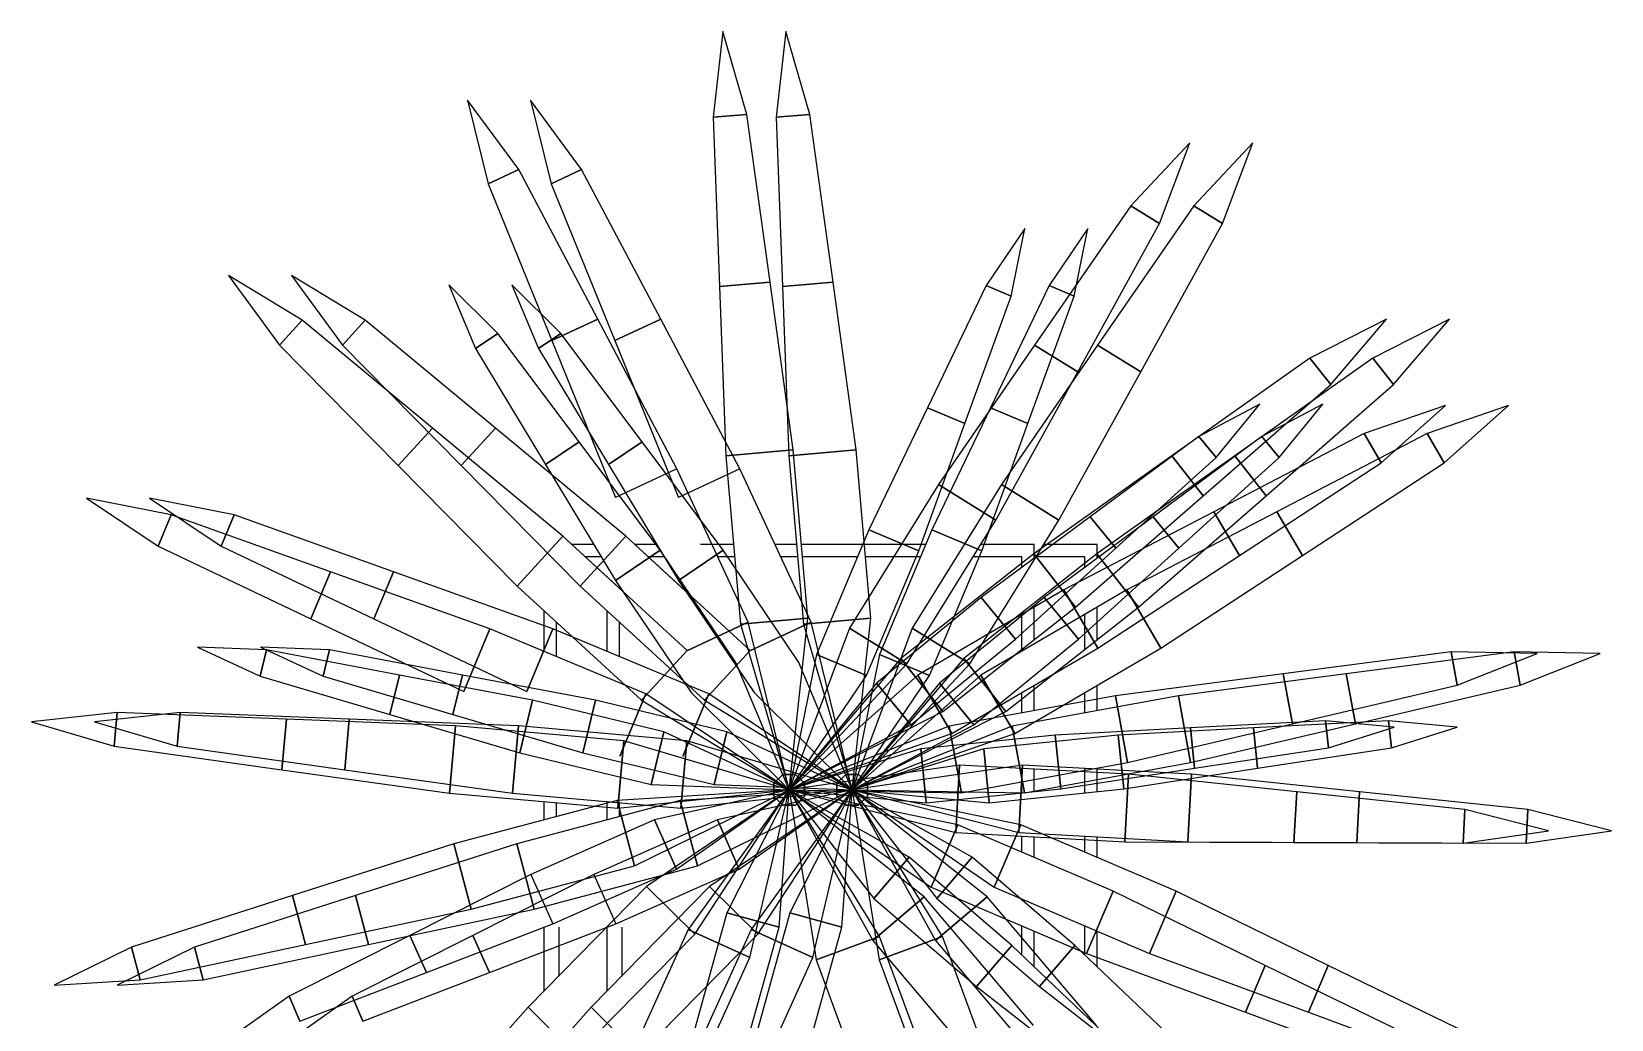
# Model space of a CAD drawing. Header units: inches. Extents: x -98933 to 1585249, y -3352739 to 192771.
# Drawn here: x 42436.95 to 42474.07, y 49680.18 to 49703.38 of the extents above; entities that cross this region are included whole.
import ezdxf

# ---------------------------------------------------------------- set-up
doc = ezdxf.new("R2010")
doc.units = ezdxf.units.IN
doc.header["$MEASUREMENT"] = 0
doc.layers.get('0').update_dxf_attribs({"lineweight": 0})
doc.layers.add('PEJZAJ', color=7, linetype='Continuous')

# ---------------------------------------------------------------- blocks, each defined once
blk = doc.blocks.new('BITKI4')
at = {"color": 3}
for p, q in [((-0.04239, 0.46464), (-0.04819, 0.41222)), ((-0.04239, 0.46464), (-0.04819, 0.41222)), ((-0.02758, 0.41403), (-0.04239, 0.46464)), ((-0.02758, 0.41403), (-0.04239, 0.46464)), ((-0.04239, 0.46464), (-0.04239, 0.46464)), ((-0.04239, 0.46464), (-0.04239, 0.46464)), ((-0.16729, 0.38031), (-0.19852, 0.42281)), ((-0.19852, 0.42281), (-0.18604, 0.37157)), ((-0.19852, 0.42281), (-0.19852, 0.42281)), ((-0.02758, 0.41403), (-0.04819, 0.41222)), ((-0.04819, 0.41222), (-0.02758, 0.41403)), ((-0.04819, 0.41222), (-0.02758, 0.41403)), ((-0.02758, 0.41403), (-0.04819, 0.41222)), ((-0.04819, 0.41222), (-0.04432, 0.30874)), ((-0.04819, 0.41222), (-0.04432, 0.30874)), ((-0.01342, 0.31145), (-0.02758, 0.41403)), ((-0.01342, 0.31145), (-0.02758, 0.41403)), ((0.24336, 0.39659), (0.20732, 0.35808)), ((0.2249, 0.34718), (0.24336, 0.39659)), ((0.24336, 0.39659), (0.24336, 0.39659)), ((-0.18604, 0.37157), (-0.16729, 0.38031)), ((-0.16729, 0.38031), (-0.18604, 0.37157)), ((-0.1189, 0.28876), (-0.16729, 0.38031)), ((-0.18604, 0.37157), (-0.14702, 0.27565)), ((0.20732, 0.35808), (0.14844, 0.2729)), ((0.20732, 0.35808), (0.2249, 0.34718)), ((0.2249, 0.34718), (0.20732, 0.35808)), ((0.14244, 0.34424), (0.11878, 0.30931)), ((0.13404, 0.3029), (0.14244, 0.34424)), ((0.14244, 0.34424), (0.14244, 0.34424)), ((0.17481, 0.25655), (0.2249, 0.34718)), ((-0.29976, 0.28822), (-0.34486, 0.31554)), ((-0.34486, 0.31554), (-0.34486, 0.31554)), ((-0.34486, 0.31554), (-0.31374, 0.27297)), ((-0.29976, 0.28822), (-0.34486, 0.31554)), ((-0.34486, 0.31554), (-0.34486, 0.31554)), ((-0.34486, 0.31554), (-0.31374, 0.27297)), ((-0.18, 0.28003), (-0.20999, 0.30971)), ((-0.20999, 0.30971), (-0.20999, 0.30971)), ((-0.20999, 0.30971), (-0.19372, 0.27078)), ((-0.04432, 0.30874), (-0.01342, 0.31145)), ((-0.04432, 0.30874), (-0.01342, 0.31145)), ((-0.01342, 0.31145), (-0.04432, 0.30874)), ((-0.01342, 0.31145), (-0.04432, 0.30874)), ((0.00075, 0.20887), (-0.01342, 0.31145)), ((0.00075, 0.20887), (-0.01342, 0.31145)), ((-0.04432, 0.30874), (-0.04046, 0.20526)), ((-0.04432, 0.30874), (-0.04046, 0.20526)), ((0.11878, 0.30931), (0.08291, 0.23464)), ((0.10579, 0.22502), (0.13404, 0.3029)), ((0.11878, 0.30931), (0.13404, 0.3029)), ((0.13404, 0.3029), (0.11878, 0.30931)), ((-0.29976, 0.28822), (-0.31374, 0.27297)), ((-0.31374, 0.27297), (-0.29976, 0.28822)), ((-0.29976, 0.28822), (-0.31374, 0.27297)), ((-0.31374, 0.27297), (-0.29976, 0.28822)), ((-0.22004, 0.22213), (-0.29976, 0.28822)), ((-0.22004, 0.22213), (-0.29976, 0.28822)), ((-0.1189, 0.28876), (-0.14702, 0.27565)), ((-0.14702, 0.27565), (-0.1189, 0.28876)), ((-0.0705, 0.19721), (-0.1189, 0.28876)), ((0.36387, 0.28887), (0.31684, 0.26501)), ((0.36387, 0.28887), (0.31684, 0.26501)), ((0.32963, 0.24876), (0.36387, 0.28887)), ((0.32963, 0.24876), (0.36387, 0.28887)), ((0.36387, 0.28887), (0.36387, 0.28887)), ((0.36387, 0.28887), (0.36387, 0.28887)), ((-0.31374, 0.27297), (-0.241, 0.19926)), ((-0.31374, 0.27297), (-0.241, 0.19926)), ((-0.19372, 0.27078), (-0.18, 0.28003)), ((-0.18, 0.28003), (-0.19372, 0.27078)), ((-0.19372, 0.27078), (-0.15089, 0.19987)), ((-0.13031, 0.21374), (-0.18, 0.28003)), ((-0.14702, 0.27565), (-0.108, 0.17973)), ((0.14844, 0.2729), (0.08956, 0.18771)), ((0.17481, 0.25655), (0.14844, 0.2729)), ((0.14844, 0.2729), (0.17481, 0.25655)), ((0.31684, 0.26501), (0.23237, 0.2051)), ((0.31684, 0.26501), (0.23237, 0.2051)), ((0.32963, 0.24876), (0.31684, 0.26501)), ((0.31684, 0.26501), (0.32963, 0.24876)), ((0.32963, 0.24876), (0.31684, 0.26501)), ((0.31684, 0.26501), (0.32963, 0.24876)), ((0.12472, 0.16592), (0.17481, 0.25655)), ((0.25156, 0.18072), (0.32963, 0.24876)), ((0.25156, 0.18072), (0.32963, 0.24876)), ((0.08291, 0.23464), (0.04703, 0.15996)), ((0.08291, 0.23464), (0.10579, 0.22502)), ((0.10579, 0.22502), (0.08291, 0.23464)), ((0.28625, 0.23687), (0.249, 0.21706)), ((0.25949, 0.20426), (0.28625, 0.23687)), ((0.28625, 0.23687), (0.28625, 0.23687)), ((0.39993, 0.23592), (0.35007, 0.21875)), ((0.36051, 0.20089), (0.39993, 0.23592)), ((0.39993, 0.23592), (0.39993, 0.23592)), ((0.07754, 0.14714), (0.10579, 0.22502)), ((-0.241, 0.19926), (-0.22004, 0.22213)), ((-0.241, 0.19926), (-0.22004, 0.22213)), ((-0.22004, 0.22213), (-0.241, 0.19926)), ((-0.22004, 0.22213), (-0.241, 0.19926)), ((-0.14031, 0.15604), (-0.22004, 0.22213)), ((-0.14031, 0.15604), (-0.22004, 0.22213)), ((-0.15089, 0.19987), (-0.13031, 0.21374)), ((-0.13031, 0.21374), (-0.15089, 0.19987)), ((-0.08063, 0.14746), (-0.13031, 0.21374)), ((0.249, 0.21706), (0.18236, 0.16785)), ((0.249, 0.21706), (0.25949, 0.20426)), ((0.25949, 0.20426), (0.249, 0.21706)), ((0.35007, 0.21875), (0.25818, 0.17101)), ((0.35007, 0.21875), (0.36051, 0.20089)), ((0.36051, 0.20089), (0.35007, 0.21875)), ((0.00075, 0.20887), (-0.04046, 0.20526)), ((-0.04046, 0.20526), (0.00075, 0.20887)), ((0.00075, 0.20887), (-0.04046, 0.20526)), ((-0.04046, 0.20526), (0.00075, 0.20887)), ((-0.04046, 0.20526), (-0.03145, 0.10223)), ((-0.04046, 0.20526), (-0.03145, 0.10223)), ((0.00976, 0.10584), (0.00075, 0.20887)), ((0.00976, 0.10584), (0.00075, 0.20887)), ((0.23237, 0.2051), (0.14791, 0.1452)), ((0.23237, 0.2051), (0.14791, 0.1452)), ((0.19809, 0.14864), (0.25949, 0.20426)), ((0.23237, 0.2051), (0.25156, 0.18072)), ((0.23237, 0.2051), (0.25156, 0.18072)), ((0.25156, 0.18072), (0.23237, 0.2051)), ((0.25156, 0.18072), (0.23237, 0.2051)), ((-0.241, 0.19926), (-0.16827, 0.12555)), ((-0.241, 0.19926), (-0.16827, 0.12555)), ((-0.15089, 0.19987), (-0.10807, 0.12895)), ((-0.0705, 0.19721), (-0.108, 0.17973)), ((-0.02679, 0.10348), (-0.0705, 0.19721)), ((0.27384, 0.14422), (0.36051, 0.20089)), ((0.08956, 0.18771), (0.03507, 0.09981)), ((0.12472, 0.16592), (0.08956, 0.18771)), ((0.08956, 0.18771), (0.12472, 0.16592)), ((-0.38002, 0.169), (-0.43175, 0.17925)), ((-0.43175, 0.17925), (-0.38795, 0.14989)), ((-0.43175, 0.17925), (-0.43175, 0.17925)), ((0.17349, 0.11269), (0.25156, 0.18072)), ((0.17349, 0.11269), (0.25156, 0.18072)), ((-0.38795, 0.14989), (-0.38002, 0.169)), ((-0.38002, 0.169), (-0.38795, 0.14989)), ((-0.28251, 0.13417), (-0.38002, 0.169)), ((0.07023, 0.07801), (0.12472, 0.16592)), ((0.18236, 0.16785), (0.11572, 0.11863)), ((0.25818, 0.17101), (0.16629, 0.12327)), ((0.18236, 0.16785), (0.19809, 0.14864)), ((0.19809, 0.14864), (0.18236, 0.16785)), ((0.27384, 0.14422), (0.25818, 0.17101)), ((0.25818, 0.17101), (0.27384, 0.14422)), ((-0.14031, 0.15604), (-0.16827, 0.12555)), ((-0.16827, 0.12555), (-0.14031, 0.15604)), ((-0.14031, 0.15604), (-0.16827, 0.12555)), ((-0.16827, 0.12555), (-0.14031, 0.15604)), ((-0.06408, 0.08615), (-0.14031, 0.15604)), ((-0.1037, 0.12247), (-0.14031, 0.15604)), ((0.04703, 0.15996), (0.01497, 0.08369)), ((0.07754, 0.14714), (0.04703, 0.15996)), ((0.04703, 0.15996), (0.07754, 0.14714)), ((-0.38795, 0.14989), (-0.29439, 0.1055)), ((-0.08063, 0.14746), (-0.10807, 0.12895)), ((-0.10807, 0.12895), (-0.08063, 0.14746)), ((-0.08329, 0.151), (-0.0946, 0.151)), ((-0.08329, 0.151), (-0.0946, 0.151)), ((-0.08329, 0.151), (-0.0946, 0.151)), ((-0.03437, 0.07886), (-0.08063, 0.14746)), ((0.04548, 0.07087), (0.07754, 0.14714)), ((0.14791, 0.1452), (0.06664, 0.08123)), ((0.14791, 0.1452), (0.06664, 0.08123)), ((0.13669, 0.09303), (0.19809, 0.14864)), ((0.17349, 0.11269), (0.14791, 0.1452)), ((0.14791, 0.1452), (0.17349, 0.11269)), ((0.14791, 0.1452), (0.17349, 0.11269)), ((0.17349, 0.11269), (0.14791, 0.1452)), ((0.14067, 0.13706), (0.14067, 0.1435)), ((0.14067, 0.13706), (0.14067, 0.1435)), ((0.18717, 0.08755), (0.27384, 0.14422)), ((-0.28251, 0.13417), (-0.29439, 0.1055)), ((-0.29439, 0.1055), (-0.28251, 0.13417)), ((-0.18499, 0.09933), (-0.28251, 0.13417)), ((-0.10807, 0.12895), (-0.06181, 0.06035)), ((-0.16827, 0.12555), (-0.09204, 0.05566)), ((-0.16827, 0.12555), (-0.09204, 0.05566)), ((0.11572, 0.11863), (0.0517, 0.06622)), ((0.16629, 0.12327), (0.07701, 0.07106)), ((0.13669, 0.09303), (0.11572, 0.11863)), ((0.11572, 0.11863), (0.13669, 0.09303)), ((0.18717, 0.08755), (0.16629, 0.12327)), ((0.16629, 0.12327), (0.18717, 0.08755)), ((0.09223, 0.04872), (0.17349, 0.11269)), ((0.09223, 0.04872), (0.17349, 0.11269)), ((0.14067, 0.08685), (0.14067, 0.10829)), ((0.14817, 0.09275), (0.14817, 0.11267)), ((0.14817, 0.09275), (0.14817, 0.11267)), ((0.14817, 0.09275), (0.14817, 0.11267)), ((0.14817, 0.09275), (0.14817, 0.11267)), ((0.14817, 0.09275), (0.14817, 0.11267)), ((-0.29439, 0.1055), (-0.20083, 0.06112)), ((-0.18499, 0.09933), (-0.20083, 0.06112)), ((-0.20083, 0.06112), (-0.18499, 0.09933)), ((-0.08945, 0.05972), (-0.18499, 0.09933)), ((-0.06429, 0.086), (-0.02679, 0.10348)), ((-0.02679, 0.10348), (-0.06429, 0.086)), ((0.00976, 0.10584), (-0.03145, 0.10223)), ((0.00976, 0.10584), (-0.03145, 0.10223)), ((-0.03145, 0.10223), (0.00976, 0.10584)), ((-0.03145, 0.10223), (0.00976, 0.10584)), ((-0.03145, 0.10223), (-0.00183, 0.001)), ((-0.03145, 0.10223), (-0.00183, 0.001)), ((-0.00183, 0.001), (-0.02679, 0.10348)), ((-0.00183, 0.001), (0.00976, 0.10584)), ((-0.00183, 0.001), (0.00976, 0.10584)), ((0.03507, 0.09981), (-0.00183, 0.001)), ((0.03507, 0.09981), (0.07023, 0.07801)), ((0.07023, 0.07801), (0.03507, 0.09981)), ((-0.32167, 0.08646), (-0.36383, 0.08809)), ((-0.36383, 0.08809), (-0.36383, 0.08809)), ((-0.36383, 0.08809), (-0.32555, 0.07037)), ((0.07267, 0.04061), (0.13669, 0.09303)), ((0.09789, 0.03535), (0.18717, 0.08755)), ((-0.32555, 0.07037), (-0.32167, 0.08646)), ((-0.32167, 0.08646), (-0.32555, 0.07037)), ((-0.24026, 0.07113), (-0.32167, 0.08646)), ((-0.06408, 0.08615), (-0.09204, 0.05566)), ((-0.06408, 0.08615), (-0.09204, 0.05566)), ((-0.09204, 0.05566), (-0.06408, 0.08615)), ((-0.09204, 0.05566), (-0.06408, 0.08615)), ((-0.00183, 0.001), (-0.03437, 0.07886)), ((0.01497, 0.08369), (-0.00183, 0.001)), ((0.06664, 0.08123), (-0.00183, 0.001)), ((0.06664, 0.08123), (-0.00183, 0.001)), ((-0.00183, 0.001), (0.07023, 0.07801)), ((0.04548, 0.07087), (0.01497, 0.08369)), ((0.01497, 0.08369), (0.04548, 0.07087)), ((0.09223, 0.04872), (0.06664, 0.08123)), ((0.09223, 0.04872), (0.06664, 0.08123)), ((0.06664, 0.08123), (0.09223, 0.04872)), ((0.06664, 0.08123), (0.09223, 0.04872)), ((0.40332, 0.08526), (0.30064, 0.07182)), ((0.40332, 0.08526), (0.30064, 0.07182)), ((0.40703, 0.06491), (0.40332, 0.08526)), ((0.45605, 0.08434), (0.40332, 0.08526)), ((0.40332, 0.08526), (0.40703, 0.06491)), ((0.40703, 0.06491), (0.40332, 0.08526)), ((0.45605, 0.08434), (0.40332, 0.08526)), ((0.40332, 0.08526), (0.40703, 0.06491)), ((0.40703, 0.06491), (0.45605, 0.08434)), ((0.40703, 0.06491), (0.45605, 0.08434)), ((0.45605, 0.08434), (0.45605, 0.08434)), ((0.45605, 0.08434), (0.45605, 0.08434)), ((-0.32555, 0.07037), (-0.24607, 0.04699)), ((-0.24607, 0.04699), (-0.24026, 0.07113)), ((-0.24026, 0.07113), (-0.24607, 0.04699)), ((-0.15885, 0.0558), (-0.24026, 0.07113)), ((0.07701, 0.07106), (-0.00183, 0.001)), ((-0.00183, 0.001), (0.04548, 0.07087)), ((0.07701, 0.07106), (0.09789, 0.03535)), ((0.09789, 0.03535), (0.07701, 0.07106)), ((0.30064, 0.07182), (0.19797, 0.05839)), ((0.30064, 0.07182), (0.19797, 0.05839)), ((0.30064, 0.07182), (0.3062, 0.0413)), ((0.30064, 0.07182), (0.3062, 0.0413)), ((0.3062, 0.0413), (0.30064, 0.07182)), ((0.3062, 0.0413), (0.30064, 0.07182)), ((-0.10529, 0.02151), (-0.08945, 0.05972)), ((-0.08945, 0.05972), (-0.10529, 0.02151)), ((-0.00183, 0.001), (-0.08945, 0.05972)), ((-0.06181, 0.06035), (-0.00183, 0.001)), ((0.0517, 0.06622), (-0.00183, 0.001)), ((0.07267, 0.04061), (0.0517, 0.06622)), ((0.0517, 0.06622), (0.07267, 0.04061)), ((0.19797, 0.05839), (0.09621, 0.03987)), ((0.19797, 0.05839), (0.09621, 0.03987)), ((0.20537, 0.01769), (0.19797, 0.05839)), ((0.19797, 0.05839), (0.20537, 0.01769)), ((0.19797, 0.05839), (0.20537, 0.01769)), ((0.20537, 0.01769), (0.19797, 0.05839)), ((0.3062, 0.0413), (0.40703, 0.06491)), ((0.3062, 0.0413), (0.40703, 0.06491)), ((-0.15885, 0.0558), (-0.16659, 0.02362)), ((-0.16659, 0.02362), (-0.15885, 0.0558)), ((-0.07841, 0.03644), (-0.15885, 0.0558)), ((-0.09204, 0.05566), (-0.00183, 0.001)), ((-0.09204, 0.05566), (-0.00183, 0.001)), ((-0.00183, 0.001), (0.09223, 0.04872)), ((-0.00183, 0.001), (0.09223, 0.04872)), ((-0.41296, 0.04823), (-0.46538, 0.04254)), ((-0.41296, 0.04823), (-0.46538, 0.04254)), ((-0.46538, 0.04254), (-0.46538, 0.04254)), ((-0.46538, 0.04254), (-0.4148, 0.02763)), ((-0.46538, 0.04254), (-0.46538, 0.04254)), ((-0.46538, 0.04254), (-0.4148, 0.02763)), ((-0.41296, 0.04823), (-0.4148, 0.02763)), ((-0.4148, 0.02763), (-0.41296, 0.04823)), ((-0.41296, 0.04823), (-0.4148, 0.02763)), ((-0.4148, 0.02763), (-0.41296, 0.04823)), ((-0.30948, 0.04415), (-0.41296, 0.04823)), ((-0.30948, 0.04415), (-0.41296, 0.04823)), ((-0.31225, 0.01324), (-0.30948, 0.04415)), ((-0.31225, 0.01324), (-0.30948, 0.04415)), ((-0.30948, 0.04415), (-0.31225, 0.01324)), ((-0.30948, 0.04415), (-0.31225, 0.01324)), ((-0.20601, 0.04007), (-0.30948, 0.04415)), ((-0.20601, 0.04007), (-0.30948, 0.04415)), ((-0.24607, 0.04699), (-0.16659, 0.02362)), ((-0.2097, -0.00114), (-0.20601, 0.04007)), ((-0.20601, 0.04007), (-0.2097, -0.00114)), ((-0.2097, -0.00114), (-0.20601, 0.04007)), ((-0.20601, 0.04007), (-0.2097, -0.00114)), ((-0.103, 0.03084), (-0.20601, 0.04007)), ((-0.00183, 0.001), (0.07267, 0.04061)), ((0.09621, 0.03987), (-0.00183, 0.001)), ((0.09621, 0.03987), (-0.00183, 0.001)), ((0.10362, -0.00083), (0.09621, 0.03987)), ((0.10362, -0.00083), (0.09621, 0.03987)), ((0.09621, 0.03987), (0.10362, -0.00083)), ((0.09621, 0.03987), (0.10362, -0.00083)), ((0.2438, 0.03879), (0.16108, 0.03442)), ((0.20537, 0.01769), (0.3062, 0.0413)), ((0.20537, 0.01769), (0.3062, 0.0413)), ((0.32653, 0.04316), (0.2438, 0.03879)), ((0.2438, 0.03879), (0.24635, 0.0141)), ((0.24635, 0.0141), (0.2438, 0.03879)), ((0.32653, 0.04316), (0.32823, 0.0267)), ((0.32823, 0.0267), (0.32653, 0.04316)), ((0.36853, 0.03917), (0.32653, 0.04316)), ((0.32823, 0.0267), (0.36853, 0.03917)), ((0.36853, 0.03917), (0.36853, 0.03917)), ((-0.103, 0.03084), (-0.10669, -0.01037)), ((-0.103, 0.03084), (-0.10669, -0.01037)), ((-0.10669, -0.01037), (-0.103, 0.03084)), ((-0.10669, -0.01037), (-0.103, 0.03084)), ((-0.00183, 0.001), (-0.103, 0.03084)), ((-0.07841, 0.03644), (-0.08615, 0.00427)), ((-0.08615, 0.00427), (-0.07841, 0.03644)), ((-0.00183, 0.001), (-0.07841, 0.03644)), ((-0.00183, 0.001), (0.09789, 0.03535)), ((0.16108, 0.03442), (0.07877, 0.02594)), ((0.16108, 0.03442), (0.16447, 0.0015)), ((0.16447, 0.0015), (0.16108, 0.03442)), ((-0.4148, 0.02763), (-0.31225, 0.01324)), ((-0.4148, 0.02763), (-0.31225, 0.01324)), ((-0.16659, 0.02362), (-0.08615, 0.00427)), ((0.07877, 0.02594), (-0.00183, 0.001)), ((0.08217, -0.00698), (0.07877, 0.02594)), ((0.07877, 0.02594), (0.08217, -0.00698)), ((0.24635, 0.0141), (0.32823, 0.0267)), ((-0.31225, 0.01324), (-0.2097, -0.00114)), ((-0.31225, 0.01324), (-0.2097, -0.00114)), ((-0.01121, 0.00489), (-0.00572, 0.01038)), ((-0.00572, 0.01038), (-0.01121, 0.00489)), ((-0.00572, 0.01038), (-0.01121, 0.00489)), ((-0.01121, 0.00489), (-0.00572, 0.01038)), ((-0.00572, 0.01038), (0.00205, 0.01038)), ((0.00205, 0.01038), (-0.00572, 0.01038)), ((-0.00572, 0.01038), (-0.00572, 0.01038)), ((-0.00572, 0.01038), (-0.00572, 0.01038)), ((-0.00572, 0.01038), (-0.00572, 0.01038)), ((-0.00572, 0.01038), (-0.00572, 0.01038)), ((0.00205, 0.01038), (-0.00572, 0.01038)), ((-0.00572, 0.01038), (0.00205, 0.01038)), ((0.10256, 0.01605), (-0.00183, 0.001)), ((0.00205, 0.01038), (0.00205, 0.01038)), ((0.00205, 0.01038), (0.00754, 0.00489)), ((0.00754, 0.00489), (0.00205, 0.01038)), ((0.00205, 0.01038), (0.00205, 0.01038)), ((0.00205, 0.01038), (0.00205, 0.01038)), ((0.00754, 0.00489), (0.00205, 0.01038)), ((0.00205, 0.01038), (0.00754, 0.00489)), ((0.00205, 0.01038), (0.00205, 0.01038)), ((0.10256, 0.01605), (0.10032, -0.02526)), ((0.10032, -0.02526), (0.10256, 0.01605)), ((0.20583, 0.01044), (0.10256, 0.01605)), ((0.10362, -0.00083), (0.20537, 0.01769)), ((0.10362, -0.00083), (0.20537, 0.01769)), ((0.16447, 0.0015), (0.24635, 0.0141)), ((0.20359, -0.03087), (0.20583, 0.01044)), ((0.20583, 0.01044), (0.20359, -0.03087)), ((0.30882, -0.00034), (0.20583, 0.01044)), ((-0.00183, 0.001), (-0.1071, -0.00556)), ((-0.10669, -0.01037), (-0.00183, 0.001)), ((-0.10669, -0.01037), (-0.00183, 0.001)), ((-0.09648, -0.04555), (-0.00183, 0.001)), ((-0.00183, 0.001), (-0.08906, -0.05829)), ((-0.00183, 0.001), (-0.08906, -0.05829)), ((-0.08615, 0.00427), (-0.00183, 0.001)), ((-0.00183, 0.001), (-0.08419, -0.01735)), ((-0.0708, -0.04761), (-0.00183, 0.001)), ((-0.00183, 0.001), (-0.06352, -0.08455)), ((-0.05954, -0.08728), (-0.00183, 0.001)), ((-0.05954, -0.08728), (-0.00183, 0.001)), ((-0.00183, 0.001), (-0.03988, -0.07431)), ((-0.02587, -0.10169), (-0.00183, 0.001)), ((-0.01121, 0.00489), (-0.01121, 0.00489)), ((-0.01121, -0.00288), (-0.01121, 0.00489)), ((-0.01121, 0.00489), (-0.01121, 0.00489)), ((-0.01121, 0.00489), (-0.01121, -0.00288)), ((-0.01121, 0.00489), (-0.01121, -0.00288)), ((-0.01121, 0.00489), (-0.01121, 0.00489)), ((-0.01121, -0.00288), (-0.01121, 0.00489)), ((-0.01121, 0.00489), (-0.01121, 0.00489)), ((-0.00798, -0.08315), (-0.00183, 0.001)), ((0.10141, -0.02056), (-0.00183, 0.001)), ((-0.00183, 0.001), (0.10362, -0.00083)), ((-0.00183, 0.001), (0.10032, -0.02526)), ((0.10141, -0.02056), (-0.00183, 0.001)), ((-0.00183, 0.001), (0.10362, -0.00083)), ((-0.00183, 0.001), (-0.00183, 0.001)), ((-0.00183, 0.001), (-0.00183, 0.001)), ((-0.00183, 0.001), (-0.00183, 0.001)), ((-0.00183, 0.001), (-0.00183, 0.001)), ((-0.00183, 0.001), (0.01472, -0.10316)), ((0.05351, -0.08878), (-0.00183, 0.001)), ((-0.00183, 0.001), (-0.00183, 0.001)), ((-0.00183, 0.001), (0.08517, -0.05861)), ((-0.00183, 0.001), (-0.00183, 0.001)), ((-0.00183, 0.001), (-0.00183, 0.001)), ((-0.00183, 0.001), (-0.00183, 0.001)), ((-0.00183, 0.001), (-0.00183, 0.001)), ((-0.00183, 0.001), (-0.00183, 0.001)), ((-0.00183, 0.001), (-0.00183, 0.001)), ((-0.00183, 0.001), (-0.00183, 0.001)), ((-0.00183, 0.001), (0.04935, -0.09122)), ((0.08088, -0.06444), (-0.00183, 0.001)), ((-0.00183, 0.001), (-0.00183, 0.001)), ((-0.00183, 0.001), (-0.00183, 0.001)), ((-0.00183, 0.001), (-0.00183, 0.001)), ((-0.00183, 0.001), (-0.00183, 0.001)), ((-0.00183, 0.001), (-0.00183, 0.001)), ((-0.00183, 0.001), (-0.00183, 0.001)), ((-0.00183, 0.001), (-0.00183, 0.001)), ((-0.00183, 0.001), (-0.00183, 0.001)), ((-0.00183, 0.001), (0.01472, -0.10316)), ((0.05351, -0.08878), (-0.00183, 0.001)), ((-0.00183, 0.001), (-0.00183, 0.001)), ((-0.00183, 0.001), (0.08517, -0.05861)), ((-0.00183, 0.001), (-0.00183, 0.001)), ((-0.00183, 0.001), (-0.00183, 0.001)), ((-0.00183, 0.001), (-0.00183, 0.001)), ((-0.00183, 0.001), (-0.00183, 0.001)), ((-0.00183, 0.001), (-0.00183, 0.001)), ((-0.00183, 0.001), (-0.00183, 0.001)), ((-0.00183, 0.001), (0.05014, -0.06547)), ((0.07171, -0.04037), (-0.00183, 0.001)), ((-0.00183, 0.001), (-0.00183, 0.001)), ((-0.00183, 0.001), (0.08217, -0.00698)), ((-0.00183, 0.001), (-0.00183, 0.001)), ((-0.00183, 0.001), (-0.00183, 0.001)), ((-0.00183, 0.001), (-0.00183, 0.001)), ((-0.00183, 0.001), (-0.00183, 0.001)), ((0.00754, 0.00489), (0.00754, -0.00288)), ((0.00754, -0.00288), (0.00754, 0.00489)), ((0.00754, 0.00489), (0.00754, 0.00489)), ((0.00754, 0.00489), (0.00754, 0.00489)), ((0.00754, 0.00489), (0.00754, 0.00489)), ((0.00754, 0.00489), (0.00754, 0.00489)), ((0.00754, -0.00288), (0.00754, 0.00489)), ((0.00754, 0.00489), (0.00754, -0.00288)), ((0.08217, -0.00698), (0.16447, 0.0015)), ((-0.2097, -0.00114), (-0.10669, -0.01037)), ((-0.2097, -0.00114), (-0.10669, -0.01037)), ((-0.1071, -0.00556), (-0.20706, -0.03212)), ((-0.09648, -0.04555), (-0.1071, -0.00556)), ((-0.1071, -0.00556), (-0.09648, -0.04555)), ((-0.01121, -0.00288), (-0.01121, -0.00288)), ((-0.00572, -0.00837), (-0.01121, -0.00288)), ((-0.01121, -0.00288), (-0.01121, -0.00288)), ((-0.01121, -0.00288), (-0.00572, -0.00837)), ((-0.01121, -0.00288), (-0.00572, -0.00837)), ((-0.00572, -0.00837), (-0.01121, -0.00288)), ((-0.01121, -0.00288), (-0.01121, -0.00288)), ((-0.01121, -0.00288), (-0.01121, -0.00288)), ((-0.00572, -0.00837), (-0.00572, -0.00837)), ((0.00205, -0.00837), (-0.00572, -0.00837)), ((-0.00572, -0.00837), (-0.00572, -0.00837)), ((-0.00572, -0.00837), (0.00205, -0.00837)), ((-0.00572, -0.00837), (0.00205, -0.00837)), ((-0.00572, -0.00837), (-0.00572, -0.00837)), ((0.00205, -0.00837), (-0.00572, -0.00837)), ((-0.00572, -0.00837), (-0.00572, -0.00837)), ((0.00754, -0.00288), (0.00205, -0.00837)), ((0.00205, -0.00837), (0.00754, -0.00288)), ((0.00205, -0.00837), (0.00754, -0.00288)), ((0.00754, -0.00288), (0.00205, -0.00837)), ((0.00205, -0.00837), (0.00205, -0.00837)), ((0.00205, -0.00837), (0.00205, -0.00837)), ((0.00205, -0.00837), (0.00205, -0.00837)), ((0.00205, -0.00837), (0.00205, -0.00837)), ((0.00754, -0.00288), (0.00754, -0.00288)), ((0.00754, -0.00288), (0.00754, -0.00288)), ((0.00754, -0.00288), (0.00754, -0.00288)), ((0.00754, -0.00288), (0.00754, -0.00288)), ((0.30714, -0.03132), (0.30882, -0.00034)), ((0.30882, -0.00034), (0.30714, -0.03132)), ((0.41181, -0.01111), (0.30882, -0.00034)), ((-0.08419, -0.01735), (-0.15985, -0.05083)), ((-0.08419, -0.01735), (-0.0708, -0.04761)), ((-0.0708, -0.04761), (-0.08419, -0.01735)), ((0.41181, -0.01111), (0.41069, -0.03176)), ((0.41069, -0.03176), (0.41181, -0.01111)), ((0.46289, -0.02424), (0.41181, -0.01111)), ((0.08517, -0.05861), (0.10141, -0.02056)), ((0.08517, -0.05861), (0.10141, -0.02056)), ((0.10141, -0.02056), (0.08517, -0.05861)), ((0.10141, -0.02056), (0.08517, -0.05861)), ((0.10032, -0.02526), (0.20359, -0.03087)), ((0.19653, -0.06116), (0.10141, -0.02056)), ((0.19653, -0.06116), (0.10141, -0.02056)), ((0.41069, -0.03176), (0.46289, -0.02424)), ((0.46289, -0.02424), (0.46289, -0.02424)), ((-0.20706, -0.03212), (-0.30569, -0.06368)), ((-0.20706, -0.03212), (-0.19643, -0.0721)), ((-0.19643, -0.0721), (-0.20706, -0.03212)), ((0.20359, -0.03087), (0.30714, -0.03132)), ((0.30714, -0.03132), (0.41069, -0.03176)), ((-0.19643, -0.0721), (-0.09648, -0.04555)), ((-0.14646, -0.0811), (-0.0708, -0.04761)), ((0.05014, -0.06547), (0.07171, -0.04037)), ((0.07171, -0.04037), (0.05014, -0.06547)), ((0.13446, -0.09429), (0.07171, -0.04037)), ((-0.15985, -0.05083), (-0.23384, -0.0881)), ((-0.15985, -0.05083), (-0.14646, -0.0811)), ((-0.30569, -0.06368), (-0.40431, -0.09523)), ((-0.30569, -0.06368), (-0.29772, -0.09366)), ((-0.29772, -0.09366), (-0.30569, -0.06368)), ((-0.08906, -0.05829), (-0.16152, -0.13209)), ((-0.08906, -0.05829), (-0.16152, -0.13209)), ((-0.08906, -0.05829), (-0.05954, -0.08728)), ((-0.08906, -0.05829), (-0.05954, -0.08728)), ((-0.05954, -0.08728), (-0.08906, -0.05829)), ((-0.05954, -0.08728), (-0.08906, -0.05829)), ((0.08088, -0.06444), (0.04935, -0.09122)), ((0.04935, -0.09122), (0.08088, -0.06444)), ((0.05014, -0.06547), (0.11289, -0.11939)), ((0.14782, -0.14327), (0.08088, -0.06444)), ((0.08517, -0.05861), (0.1803, -0.09921)), ((0.08517, -0.05861), (0.1803, -0.09921)), ((0.1803, -0.09921), (0.19653, -0.06116)), ((0.19653, -0.06116), (0.1803, -0.09921)), ((0.19653, -0.06116), (0.1803, -0.09921)), ((0.1803, -0.09921), (0.19653, -0.06116)), ((0.28963, -0.10651), (0.19653, -0.06116)), ((0.28963, -0.10651), (0.19653, -0.06116)), ((-0.29772, -0.09366), (-0.19643, -0.0721)), ((-0.03988, -0.07431), (-0.06197, -0.15405)), ((-0.03988, -0.07431), (-0.00798, -0.08315)), ((-0.00798, -0.08315), (-0.03988, -0.07431)), ((-0.22379, -0.1108), (-0.14646, -0.0811)), ((-0.06352, -0.08455), (-0.10637, -0.17868)), ((-0.02587, -0.10169), (-0.06352, -0.08455)), ((-0.06352, -0.08455), (-0.02587, -0.10169)), ((-0.03008, -0.16288), (-0.00798, -0.08315)), ((0.14067, -0.10018), (0.14067, -0.0823)), ((-0.40431, -0.09523), (-0.45164, -0.11851)), ((-0.399, -0.11522), (-0.40431, -0.09523)), ((-0.40431, -0.09523), (-0.399, -0.11522)), ((-0.399, -0.11522), (-0.29772, -0.09366)), ((-0.23384, -0.0881), (-0.30783, -0.12537)), ((-0.22379, -0.1108), (-0.23384, -0.0881)), ((-0.23384, -0.0881), (-0.22379, -0.1108)), ((-0.13201, -0.16107), (-0.05954, -0.08728)), ((-0.13201, -0.16107), (-0.05954, -0.08728)), ((0.01472, -0.10316), (0.05351, -0.08878)), ((0.01472, -0.10316), (0.05351, -0.08878)), ((0.05351, -0.08878), (0.01472, -0.10316)), ((0.05351, -0.08878), (0.01472, -0.10316)), ((0.04935, -0.09122), (0.11629, -0.17005)), ((0.08945, -0.18576), (0.05351, -0.08878)), ((0.08945, -0.18576), (0.05351, -0.08878)), ((0.11289, -0.11939), (0.13446, -0.09429)), ((0.13446, -0.09429), (0.11289, -0.11939)), ((0.19452, -0.15134), (0.13446, -0.09429)), ((-0.06872, -0.19582), (-0.02587, -0.10169)), ((0.01472, -0.10316), (0.05066, -0.20014)), ((0.01472, -0.10316), (0.05066, -0.20014)), ((0.1803, -0.09921), (0.27745, -0.13504)), ((0.1803, -0.09921), (0.27745, -0.13504)), ((-0.45164, -0.11851), (-0.399, -0.11522)), ((-0.30113, -0.1405), (-0.22379, -0.1108)), ((0.28963, -0.10651), (0.27745, -0.13504)), ((0.28963, -0.10651), (0.27745, -0.13504)), ((0.27745, -0.13504), (0.28963, -0.10651)), ((0.27745, -0.13504), (0.28963, -0.10651)), ((0.38272, -0.15186), (0.28963, -0.10651)), ((0.38272, -0.15186), (0.28963, -0.10651)), ((-0.45164, -0.11851), (-0.45164, -0.11851)), ((-0.30783, -0.12537), (-0.34231, -0.14967)), ((-0.30113, -0.1405), (-0.30783, -0.12537)), ((-0.30783, -0.12537), (-0.30113, -0.1405)), ((0.11289, -0.11939), (0.17835, -0.17017)), ((-0.16152, -0.13209), (-0.2303, -0.2095)), ((-0.16152, -0.13209), (-0.2303, -0.2095)), ((-0.16152, -0.13209), (-0.13201, -0.16107)), ((-0.13201, -0.16107), (-0.16152, -0.13209)), ((-0.16152, -0.13209), (-0.13201, -0.16107)), ((-0.13201, -0.16107), (-0.16152, -0.13209)), ((0.27745, -0.13504), (0.37461, -0.17088)), ((0.27745, -0.13504), (0.37461, -0.17088))]:
    blk.add_line(p, q, dxfattribs=at)
at = {"color": 1}
for p, q in [((-0.12138, 0.151), (-0.13481, 0.151)), ((-0.12138, 0.151), (-0.13481, 0.151)), ((-0.12138, 0.151), (-0.13481, 0.151)), ((-0.12138, 0.151), (-0.13481, 0.151)), ((-0.12138, 0.151), (-0.13481, 0.151)), ((-0.12138, 0.151), (-0.13481, 0.151)), ((-0.03572, 0.151), (-0.04895, 0.151)), ((-0.03572, 0.151), (-0.04895, 0.151)), ((-0.03572, 0.151), (-0.04895, 0.151)), ((-0.03572, 0.151), (-0.04895, 0.151)), ((-0.03572, 0.151), (-0.04895, 0.151)), ((-0.03572, 0.151), (-0.04895, 0.151)), ((0.04327, 0.151), (0.00581, 0.151)), ((0.04327, 0.151), (0.00581, 0.151)), ((0.04327, 0.151), (0.00581, 0.151)), ((0.04327, 0.151), (0.00581, 0.151)), ((0.04327, 0.151), (0.00581, 0.151)), ((0.04327, 0.151), (0.00581, 0.151)), ((0.14817, 0.151), (0.11547, 0.151)), ((0.14817, 0.151), (0.11547, 0.151)), ((0.14817, 0.151), (0.11547, 0.151)), ((0.14817, 0.151), (0.11547, 0.151)), ((0.14817, 0.151), (0.11547, 0.151)), ((0.14817, 0.151), (0.11547, 0.151)), ((0.14817, 0.14259), (0.14817, 0.151)), ((0.14817, 0.14259), (0.14817, 0.151)), ((0.14817, 0.14259), (0.14817, 0.151)), ((0.14817, 0.14259), (0.14817, 0.151)), ((0.14817, 0.14259), (0.14817, 0.151)), ((0.14817, 0.14259), (0.14817, 0.151)), ((0.14817, 0.151), (0.14817, 0.151)), ((0.14817, 0.151), (0.14817, 0.151)), ((0.14817, 0.151), (0.14817, 0.151)), ((0.14817, 0.151), (0.14817, 0.151)), ((-0.11686, 0.1435), (-0.12663, 0.1435)), ((-0.11686, 0.1435), (-0.12663, 0.1435)), ((-0.03506, 0.1435), (-0.04546, 0.1435)), ((-0.03506, 0.1435), (-0.04546, 0.1435)), ((0.04011, 0.1435), (0.00647, 0.1435)), ((0.04011, 0.1435), (0.00647, 0.1435)), ((0.14067, 0.1435), (0.11083, 0.1435)), ((0.14067, 0.1435), (0.11083, 0.1435)), ((-0.15183, 0.11048), (-0.15183, 0.08559)), ((-0.14433, 0.1036), (-0.14433, 0.08248)), ((0.14067, 0.04796), (0.14067, 0.06036)), ((0.14067, 0.04796), (0.14067, 0.06036)), ((0.14817, 0.04933), (0.14817, 0.06475)), ((0.14817, 0.04933), (0.14817, 0.06475)), ((0.14817, 0.04933), (0.14817, 0.06475)), ((0.14817, 0.04933), (0.14817, 0.06475)), ((0.14817, 0.04933), (0.14817, 0.06475)), ((0.14817, 0.04933), (0.14817, 0.06475)), ((0.14067, -0.00095), (0.14067, 0.01398)), ((0.14067, -0.00095), (0.14067, 0.01398)), ((0.14817, -0.00018), (0.14817, 0.01357)), ((0.14817, -0.00018), (0.14817, 0.01357)), ((0.14817, -0.00018), (0.14817, 0.01357)), ((0.14817, -0.00018), (0.14817, 0.01357)), ((0.14817, -0.00018), (0.14817, 0.01357)), ((0.14817, -0.00018), (0.14817, 0.01357)), ((-0.15183, -0.00632), (-0.15183, -0.01745)), ((-0.14433, -0.007), (-0.14433, -0.01546)), ((0.14067, -0.03732), (0.14067, -0.02745)), ((0.14067, -0.03732), (0.14067, -0.02745)), ((0.14817, -0.04052), (0.14817, -0.02786)), ((0.14817, -0.04052), (0.14817, -0.02786)), ((0.14817, -0.04052), (0.14817, -0.02786)), ((0.14817, -0.04052), (0.14817, -0.02786)), ((0.14817, -0.04052), (0.14817, -0.02786)), ((0.14817, -0.04052), (0.14817, -0.02786)), ((-0.15183, -0.08316), (-0.15183, -0.12222)), ((-0.14277, -0.08316), (-0.14277, -0.11299)), ((0.14067, -0.10018), (0.14067, -0.0823)), ((0.14817, -0.10731), (0.14817, -0.0855)), ((0.14817, -0.10731), (0.14817, -0.0855)), ((0.14817, -0.10731), (0.14817, -0.0855)), ((0.14817, -0.10731), (0.14817, -0.0855)), ((0.14817, -0.10731), (0.14817, -0.0855)), ((0.14817, -0.10731), (0.14817, -0.0855))]:
    blk.add_line(p, q, dxfattribs=at)

msp = doc.modelspace()

# ---------------------------------------------------------------- block references
at = {"layer": 'PEJZAJ', "color": 7, "xscale": 38.40000000002328, "yscale": 38.39999999999418, "zscale": 38.40000000000001}
for p in [(42454.818, 49685.538), (42456.298, 49685.538)]:
    msp.add_blockref('BITKI4', p, dxfattribs=at)

doc.saveas('drawing.dxf')
